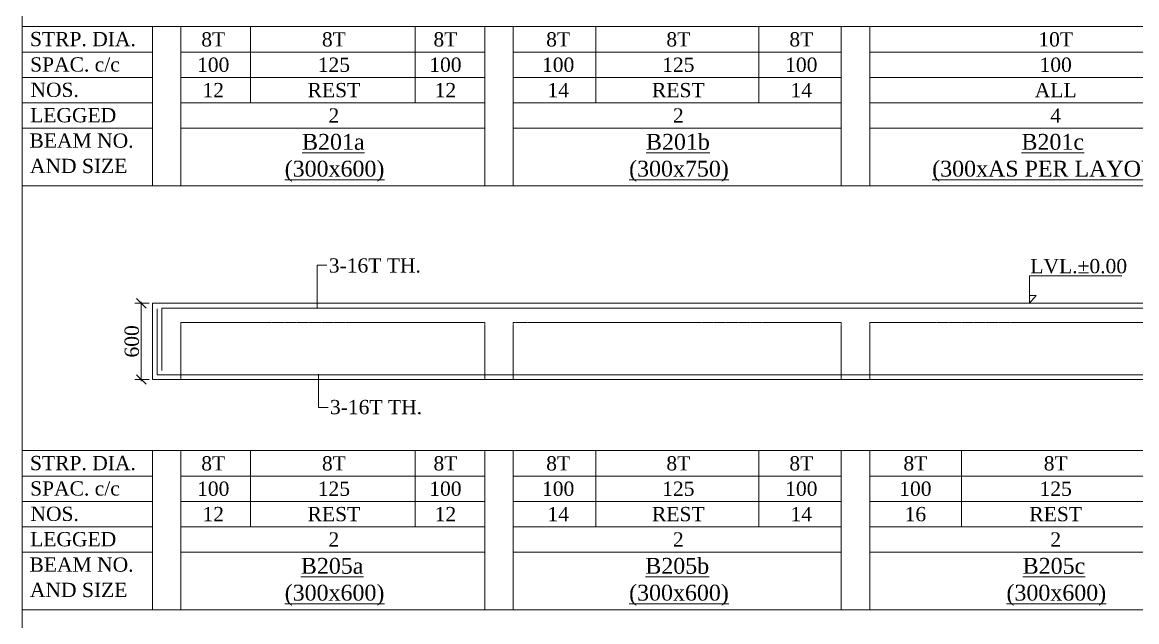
# Model space of a CAD drawing. Header units: millimetres. Extents: x 9781889 to 10654170, y -7832723 to -7608561.
# Drawn here: x 10545497 to 10563083, y -7780726 to -7771278 of the extents above; entities that cross this region are included whole.
import ezdxf
from ezdxf.enums import TextEntityAlignment as Align

# ---------------------------------------------------------------- set-up
doc = ezdxf.new("R2010")
doc.units = ezdxf.units.MM
doc.header["$LTSCALE"] = 10
doc.header["$PDMODE"] = 3
doc.linetypes.add('HIDDEN', pattern=[0.375, 0.25, -0.125])
for name, color, linetype, lineweight in [('LVL', 3, 'Continuous', 0), ('S-DIM L.S.', 7, 'Continuous', 0), ('S-L.S.SECTION', 5, 'Continuous', 0), ('S-L.S.SLAB LINE', 252, 'HIDDEN', 0), ('S-L.S.STEEL', 1, 'Continuous', 9), ('S-SECTION MARK', 7, 'Continuous', 0), ('S-SHEET', 251, 'Continuous', 0), ('S-TEXT', 7, 'Continuous', 0), ('S-TEXT L.S. BEAM NO.', 30, 'Continuous', 0), ('S-TEXT. L.S.', 7, 'Continuous', 0)]:
    doc.layers.add(name, color=color, linetype=linetype, lineweight=lineweight)
doc.styles.add('135', font='arial.ttf', dxfattribs={"width": 0.8, "height": 135})
doc.styles.get("Standard").update_dxf_attribs({"font": 'arial.ttf'})
doc.styles.add('TEXT', font='times.ttf')
doc.dimstyles.new('75', dxfattribs={"dimtxt": 135, "dimasz": 90, "dimexe": 0.1, "dimexo": 0.03, "dimgap": 0.09, "dimtad": 1, "dimdec": 0, "dimzin": 0, "dimdsep": 46, "dimtxsty": '135', "dimblk": 'ARCHTICK', "dimcen": 0.09, "dimclrd": 256, "dimclre": 256, "dimclrt": 256, "dimadec": 0, "dimazin": 0, "dimtfac": 1, "dimtdec": 0, "dimtofl": 0, "dimtmove": 1, "dimatfit": 3, "dimldrblk": 'DOTSMALL', "dimfxl": 1, "dimtolj": 1, "dimtzin": 0, "dimlwd": -1, "dimlwe": -1, "dimarcsym": 0})
doc.dimstyles.new('SETU_1', dxfattribs={"dimtxt": 200, "dimasz": 150, "dimexe": 100, "dimexo": 50, "dimgap": 35, "dimtad": 1, "dimdec": 0, "dimzin": 0, "dimdsep": 46, "dimtxsty": 'Standard', "dimblk": 'OBLIQUE', "dimcen": 150, "dimdle": 25, "dimclrd": 256, "dimclre": 7, "dimclrt": 256, "dimadec": 0, "dimazin": 0, "dimtfac": 1, "dimtdec": 0, "dimtofl": 0, "dimtmove": 1, "dimatfit": 3, "dimfxl": 1, "dimtolj": 1, "dimtzin": 0, "dimlwd": -1, "dimlwe": 5, "dimarcsym": 1})

# ---------------------------------------------------------------- blocks, each defined once
blk = doc.blocks.new('_ArchTick')
at = {"color": 0, "linetype": 'ByBlock', "const_width": 0.15}
blk.add_lwpolyline([(-0.5, -0.5), (0.5, 0.5)], dxfattribs=at)
blk = doc.blocks.new('_Oblique')
at = {"color": 0, "linetype": 'ByBlock', "lineweight": -2}
blk.add_line((-0.5, -0.5), (0.5, 0.5), dxfattribs=at)
blk = doc.blocks.new('*D1106')
at = {"layer": 'Defpoints', "color": 0, "transparency": 16777216}
for p in [(10547550, -7775707), (10547375, -7776907), (10547550, -7776907)]:
    blk.add_point(p, dxfattribs=at)
at = {"layer": 'S-DIM L.S.', "color": 7, "lineweight": 5, "transparency": 16777216}
for p, q in [((10547500, -7775707), (10547275, -7775707)), ((10547500, -7776907), (10547275, -7776907))]:
    blk.add_line(p, q, dxfattribs=at)
at = {"layer": 'S-DIM L.S.', "transparency": 16777216}
blk.add_line((10547375, -7775682), (10547375, -7776932), dxfattribs=at)
at = {"layer": 'S-DIM L.S.', "transparency": 16777216, "xscale": 150, "yscale": 150, "zscale": 150}
for p, rotation in [((10547375, -7775707), 90), ((10547375, -7776907), 270)]:
    blk.add_blockref('_Oblique', p, dxfattribs=dict(at, rotation=rotation))
at = {"layer": 'S-DIM L.S.', "transparency": 16777216, "insert": (10547226, -7776307), "char_height": 225, "attachment_point": 5, "rotation": 90, "style": 'TEXT'}
blk.add_mtext('\\A1;600', dxfattribs=at)

msp = doc.modelspace()

# ---------------------------------------------------------------- linework, layer by layer
at = {"layer": 'LVL', "linetype": 'Continuous', "elevation": 0}
msp.add_lwpolyline([(10562850, -7775271.9), (10561388.8, -7775271.9), (10561388.8, -7775706.9), (10561497, -7775584.8), (10561388.8, -7775584.8)], dxfattribs=at)
at = {"layer": 'S-L.S.SECTION'}
for p, q in [((10547550.2, -7775706.9, 0), (10565155.2, -7775706.9, 0)), ((10547550.2, -7775706.9, 0), (10547550.2, -7776906.9, 0)), ((10547550.2, -7776906.9, 0), (10570159.1, -7776906.9, 0))]:
    msp.add_line(p, q, dxfattribs=at)
at = {"layer": 'S-L.S.SLAB LINE', "ltscale": 0.3}
for p, q in [((10548000.2, -7776006.9, 0), (10552795.2, -7776006.9, 0)), ((10548000.2, -7776006.9, 0), (10548000.2, -7776906.9, 0)), ((10552795.2, -7776006.9, 0), (10552795.2, -7776906.9, 0)), ((10553245.2, -7776006.9, 0), (10558420.2, -7776006.9, 0)), ((10553245.2, -7776006.9, 0), (10553245.2, -7776906.9, 0)), ((10558420.2, -7776006.9, 0), (10558420.2, -7776906.9, 0)), ((10558870.2, -7776006.9, 0), (10564705.2, -7776006.9, 0)), ((10558870.2, -7776006.9, 0), (10558870.2, -7776906.9, 0))]:
    msp.add_line(p, q, dxfattribs=at)
at = {"layer": 'S-L.S.STEEL'}
for p, q in [((10547700.2, -7775781.9, 0), (10547700.2, -7776764.5, 0)), ((10547625.2, -7775794.4, 0), (10547625.2, -7776831.9, 0)), ((10547625.2, -7776831.9, 0), (10570088.2, -7776831.9, 0))]:
    msp.add_line(p, q, dxfattribs=at)
msp.add_polyline3d([(10547700.2, -7775781.9, 0), (10565088, -7775781.9, 0), (10565088, -7776709, 0)], dxfattribs=at)
at = {"layer": 'S-SHEET'}
for p, q in [((10545497.1, -7771346.2, 0), (10547550.2, -7771346.2, 0)), ((10545497.1, -7771346.2), (10545497.1, -7773855.5)), ((10547550.2, -7771346.2, 0), (10570159.1, -7771346.2, 0)), ((10547550.2, -7771346.2, 0), (10547550.2, -7773855.5, 0)), ((10548000.2, -7771346.2, 0), (10548000.2, -7773855.5, 0)), ((10549100.2, -7771346.2, 0), (10549100.2, -7772546.2, 0)), ((10551695.2, -7771346.2, 0), (10551695.2, -7772546.2, 0)), ((10552795.2, -7771346.2, 0), (10552795.2, -7773855.5, 0)), ((10553245.2, -7771346.2, 0), (10553245.2, -7773855.5, 0)), ((10554545.2, -7771346.2, 0), (10554545.2, -7772546.2, 0)), ((10557120.2, -7771346.2, 0), (10557120.2, -7772546.2, 0)), ((10558420.2, -7771346.2, 0), (10558420.2, -7773855.5, 0)), ((10558870.2, -7771346.2, 0), (10558870.2, -7773855.5, 0)), ((10545497.1, -7771746.2, 0), (10547550.2, -7771746.2, 0)), ((10548000.2, -7771746.2, 0), (10552795.2, -7771746.2, 0)), ((10553245.2, -7771746.2, 0), (10558420.2, -7771746.2, 0)), ((10558870.2, -7771746.2, 0), (10564705.2, -7771746.2, 0)), ((10545497.1, -7772146.2, 0), (10547550.2, -7772146.2, 0)), ((10548000.2, -7772146.2, 0), (10552795.2, -7772146.2, 0)), ((10553245.2, -7772146.2, 0), (10558420.2, -7772146.2, 0)), ((10558870.2, -7772146.2, 0), (10564705.2, -7772146.2, 0)), ((10545497.1, -7772546.2, 0), (10547550.2, -7772546.2, 0)), ((10548000.2, -7772546.2, 0), (10552795.2, -7772546.2, 0)), ((10553245.2, -7772546.2, 0), (10558420.2, -7772546.2, 0)), ((10558870.2, -7772546.2, 0), (10564705.2, -7772546.2, 0)), ((10545497.1, -7772946.2, 0), (10547550.2, -7772946.2, 0)), ((10548000.2, -7772946.2, 0), (10552795.2, -7772946.2, 0)), ((10553245.2, -7772946.2, 0), (10558420.2, -7772946.2, 0)), ((10558870.2, -7772946.2, 0), (10564705.2, -7772946.2, 0)), ((10545497.1, -7773855.5, 0), (10547550.2, -7773855.5, 0)), ((10545497.1, -7773855.5), (10596831.2, -7773855.5)), ((10547550.2, -7773855.5, 0), (10570159.1, -7773855.5, 0)), ((10545497.1, -7778029.5, 0), (10547550.2, -7778029.5, 0)), ((10545497.1, -7778029.5), (10545497.1, -7780538.8)), ((10547550.2, -7778029.5, 0), (10570159.1, -7778029.5, 0)), ((10547550.2, -7778029.5, 0), (10547550.2, -7780538.8, 0)), ((10548000.2, -7778029.5, 0), (10548000.2, -7780538.8, 0)), ((10549100.2, -7778029.5, 0), (10549100.2, -7779229.5, 0)), ((10551695.2, -7778029.5, 0), (10551695.2, -7779229.5, 0)), ((10552795.2, -7778029.5, 0), (10552795.2, -7780538.8, 0)), ((10553245.2, -7778029.5, 0), (10553245.2, -7780538.8, 0)), ((10554545.2, -7778029.5, 0), (10554545.2, -7779229.5, 0)), ((10557120.2, -7778029.5, 0), (10557120.2, -7779229.5, 0)), ((10558420.2, -7778029.5, 0), (10558420.2, -7780538.8, 0)), ((10558870.2, -7778029.5, 0), (10558870.2, -7780538.8, 0)), ((10560320.2, -7778029.5, 0), (10560320.2, -7779229.5, 0)), ((10545497.1, -7778429.5, 0), (10547550.2, -7778429.5, 0)), ((10548000.2, -7778429.5, 0), (10552795.2, -7778429.5, 0)), ((10553245.2, -7778429.5, 0), (10558420.2, -7778429.5, 0)), ((10558870.2, -7778429.5, 0), (10564705.2, -7778429.5, 0)), ((10545497.1, -7778829.5, 0), (10547550.2, -7778829.5, 0)), ((10548000.2, -7778829.5, 0), (10552795.2, -7778829.5, 0)), ((10553245.2, -7778829.5, 0), (10558420.2, -7778829.5, 0)), ((10558870.2, -7778829.5, 0), (10564705.2, -7778829.5, 0)), ((10545497.1, -7779229.5, 0), (10547550.2, -7779229.5, 0)), ((10548000.2, -7779229.5, 0), (10552795.2, -7779229.5, 0)), ((10553245.2, -7779229.5, 0), (10558420.2, -7779229.5, 0)), ((10558870.2, -7779229.5, 0), (10564705.2, -7779229.5, 0)), ((10545497.1, -7779629.5, 0), (10547550.2, -7779629.5, 0)), ((10548000.2, -7779629.5, 0), (10552795.2, -7779629.5, 0)), ((10553245.2, -7779629.5, 0), (10558420.2, -7779629.5, 0)), ((10558870.2, -7779629.5, 0), (10564705.2, -7779629.5, 0)), ((10545497.1, -7780538.8, 0), (10547550.2, -7780538.8, 0)), ((10545497.1, -7780538.8), (10596831.2, -7780538.8)), ((10547550.2, -7780538.8, 0), (10570159.1, -7780538.8, 0))]:
    msp.add_line(p, q, dxfattribs=at)
msp.add_lwpolyline([(10545497.1, -7760218.1), (10596831.2, -7760218.1), (10596831.2, -7801877.7), (10545497.1, -7801877.7)], close=True, dxfattribs=at)

# ---------------------------------------------------------------- texts
at = {"layer": 'LVL', "style": 'TEXT'}
msp.add_text('LVL.%%P0.00', height=225, dxfattribs=at).set_placement((10561404.6, -7775233.4, 0))
at = {"layer": 'S-TEXT', "style": 'TEXT'}
for s, p in [('STRP. DIA.', (10546453.9, -7771654.2, 0)), ('SPAC. c/c', (10546328.3, -7772054.2, 0)), ('NOS.', (10546007.7, -7772454.2, 0)), ('LEGGED', (10546300.4, -7772854.2, 0)), ('BEAM NO.', (10546431.6, -7773254.2, 0)), ('AND SIZE', (10546386.4, -7773654.2, 0)), ('STRP. DIA.', (10546453.9, -7778337.6, 0)), ('SPAC. c/c', (10546328.3, -7778737.6, 0)), ('NOS.', (10546007.7, -7779137.6, 0)), ('LEGGED', (10546300.4, -7779537.6, 0)), ('BEAM NO.', (10546431.6, -7779937.6, 0)), ('AND SIZE', (10546386.4, -7780337.6, 0))]:
    msp.add_text(s, height=225, dxfattribs=at).set_placement(p, align=Align.CENTER)
at = {"layer": 'S-TEXT', "linetype": 'ByBlock', "style": 'TEXT'}
for s, p in [('8T', (10548510.1, -7771546.2, 0)), ('8T', (10550414.2, -7771546.2, 0)), ('8T', (10552174.1, -7771546.2, 0)), ('8T', (10553953, -7771546.2, 0)), ('8T', (10555849.2, -7771546.2, 0)), ('8T', (10557790.2, -7771546.2, 0)), ('10T', (10561804.2, -7771546.2, 0)), ('100', (10548510.1, -7771946.2, 0)), ('125', (10550414.2, -7771946.2, 0)), ('100', (10552174.1, -7771946.2, 0)), ('100', (10553953, -7771946.2, 0)), ('125', (10555849.2, -7771946.2, 0)), ('100', (10557790.2, -7771946.2, 0)), ('100', (10561804.2, -7771946.2, 0)), ('12', (10548510.1, -7772346.2, 0)), ('REST', (10550414.2, -7772346.2, 0)), ('12', (10552174.1, -7772346.2, 0)), ('14', (10553953, -7772346.2, 0)), ('REST', (10555849.2, -7772346.2, 0)), ('14', (10557790.2, -7772346.2, 0)), ('ALL', (10561804.2, -7772346.2, 0)), ('2', (10550414.2, -7772746.2, 0)), ('2', (10555849.2, -7772746.2, 0)), ('4', (10561804.2, -7772746.2, 0)), ('8T', (10548510.1, -7778229.5, 0)), ('8T', (10550414.2, -7778229.5, 0)), ('8T', (10552174.1, -7778229.5, 0)), ('8T', (10553953, -7778229.5, 0)), ('8T', (10555849.2, -7778229.5, 0)), ('8T', (10557790.2, -7778229.5, 0)), ('8T', (10559590.4, -7778229.5, 0)), ('8T', (10561804.2, -7778229.5, 0)), ('100', (10548510.1, -7778629.5, 0)), ('125', (10550414.2, -7778629.5, 0)), ('100', (10552174.1, -7778629.5, 0)), ('100', (10553953, -7778629.5, 0)), ('125', (10555849.2, -7778629.5, 0)), ('100', (10557790.2, -7778629.5, 0)), ('100', (10559590.4, -7778629.5, 0)), ('125', (10561804.2, -7778629.5, 0)), ('12', (10548510.1, -7779029.5, 0)), ('REST', (10550414.2, -7779029.5, 0)), ('12', (10552174.1, -7779029.5, 0)), ('14', (10553953, -7779029.5, 0)), ('REST', (10555849.2, -7779029.5, 0)), ('14', (10557790.2, -7779029.5, 0)), ('16', (10559590.4, -7779029.5, 0)), ('REST', (10561804.2, -7779029.5, 0)), ('2', (10550414.2, -7779429.5, 0)), ('2', (10555849.2, -7779429.5, 0)), ('2', (10561804.2, -7779429.5, 0))]:
    msp.add_text(s, height=225, dxfattribs=at).set_placement(p, align=Align.MIDDLE_CENTER)
at = {"layer": 'S-TEXT L.S. BEAM NO.', "linetype": 'ByBlock', "style": 'TEXT'}
for s, p in [('%%UB201a', (10549912.7, -7773286.9, 0)), ('%%UB201c', (10561265.4, -7773286.9, 0)), ('%%U(300x600)', (10549638, -7773709.8, 0)), ('%%U(300xAS PER LAYOUT)', (10559856, -7773709.8, 0)), ('%%UB205a', (10549894.1, -7779970.2, 0)), ('%%UB205b', (10555329.1, -7779970.2, 0)), ('%%UB205c', (10561284.1, -7779970.2, 0)), ('%%U(300x600)', (10549638, -7780393.2, 0)), ('%%U(300x600)', (10555073, -7780393.2, 0)), ('%%U(300x600)', (10561028, -7780393.2, 0))]:
    msp.add_text(s, height=250, dxfattribs=at).set_placement(p)
at = {"layer": 'S-TEXT L.S. BEAM NO.', "color": 91, "linetype": 'ByBlock', "style": 'TEXT'}
for s, p in [('%%UB201b', (10555339.8, -7773286.9, 0)), ('%%U(300x750)', (10555073, -7773709.8, 0))]:
    msp.add_text(s, height=250, dxfattribs=at).set_placement(p)
at = {"layer": 'S-TEXT. L.S.', "style": 'TEXT'}
for p in [(10550333.6, -7775222.6, 0), (10550351.9, -7777454.7, 0)]:
    msp.add_text('3-16T TH.', height=225, dxfattribs=at).set_placement(p)

# ---------------------------------------------------------------- dimensions: what is measured, and where the dimension line sits
at = {"layer": 'S-DIM L.S.', "color": 7}
dim = msp.add_linear_dim(base=(10547375, -7776906.9, 0), p1=(10547550.2, -7775706.9, 0), p2=(10547550.2, -7776906.9, 0), angle=90, dimstyle='SETU_1', override={"dimtxt": 225, "dimlfac": 0.5, "dimtxsty": 'TEXT'}, dxfattribs=at)
dim.commit()
dim.dimension.update_dxf_attribs({"geometry": '*D1106', "text_midpoint": (10547225.6, -7776306.9, 0)})

# ---------------------------------------------------------------- leaders
at = {"layer": 'S-SECTION MARK'}
for points in [[(10550151.9, -7775781.9, 0), (10550151.9, -7775107.5, 0), (10550304.5, -7775107.5, 0)], [(10550170.3, -7776828, 0), (10550170.3, -7777349.9, 0), (10550322.8, -7777349.9, 0)]]:
    msp.add_leader(points, dimstyle='75', override={"dimasz": 75}, dxfattribs=at)

doc.saveas('drawing.dxf')
